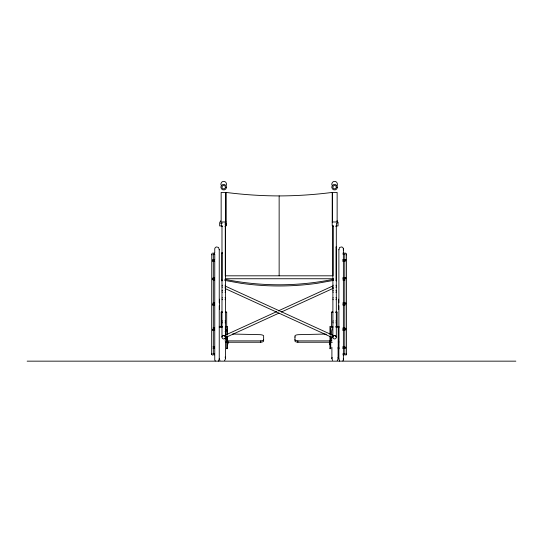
<?xml version="1.0" encoding="UTF-8"?>
<svg xmlns="http://www.w3.org/2000/svg" width="543" height="543" viewBox="0 0 543 543"><rect width="100%" height="100%" fill="white"/><g stroke="black" fill="none" stroke-linecap="round" stroke-linejoin="round"><path stroke-width="0.81" d="M218.551 361.109L219.243 358.767M338.893 249.773L339.585 247.432L341.832 246.929L342.83 247.567L343.38 248.626L343.38 252.848M343.332 249.963L343.38 248.626M225.481 341.411L225.447 358.916L224.592 360.62M332.601 360.416L331.902 358.638L332.092 357.369M338.106 347.242L338.079 358.916L337.217 360.62M212.496 355.183L211.661 354.341L211.77 253.771M211.661 354.341L212.075 353.615M346.061 253.466L346.475 254.192L346.061 254.918M346.475 254.192L346.475 354.341L346.061 355.068M225.135 331.624L225.372 331.02M332.011 329.377L332.248 328.773M225.067 340.95L225.291 340.454M333.164 336.266L332.526 337.665L225.121 288.55M342.83 360.966L343.38 359.914L343.38 254.022M219.766 222.46L220.675 220.872M225.067 226.56L225.291 226.173M222.101 285.557L222.331 285.163M222.101 290.6L222.331 290.206M225.291 286.874L225.067 287.261L225.542 286.215L333.483 335.574M225.067 292.304L225.291 291.917M222.101 298.059L222.331 297.666M225.067 299.77L225.291 299.376M222.101 321.212L222.331 320.818M225.067 322.922L225.291 322.528M222.101 336.619L223.037 335.683A1.269 0.896 0 0 1 224.354 335.683L225.291 336.619M335.968 226.56L336.192 226.173M333.008 285.557L333.232 285.163M333.008 290.6L333.232 290.206M335.968 287.261L336.192 286.874M335.968 292.304L336.192 291.917M333.008 298.059L333.232 297.666M335.968 299.77L336.192 299.376M333.008 321.212L333.232 320.818M335.968 322.922L336.192 322.528M333.008 336.619L333.938 335.683A1.269 0.896 0 0 1 335.262 335.683L336.192 336.619M225.121 335.221L276.781 311.601M278.321 310.895L332.296 286.215L332.771 287.261M225.311 337.665L279.014 313.107M281.315 312.055L333.483 288.204M333.599 280.392L317.39 283.276A272.403 272.403 0 0 1 240.888 283.276L224.687 280.392M325.155 334.054L298.82 334.658A4.249 1.446 0 0 0 294.951 335.791L294.951 340.977A3.815 1.296 0 0 0 297.863 342.239L332.336 342.239M226.098 192.419L221.15 192.419L221.15 221.972L226.098 221.972M332.187 192.419L337.135 192.419L337.135 221.972L332.187 221.972M222.467 223.078L219.657 223.078L219.657 225.936L221.734 225.936M224.897 223.078L226.098 223.078L226.098 225.936M335.968 225.936L338.031 225.936L338.031 223.078L336.436 223.078L336.429 225.936M212.394 253.153L214.546 253.153M342.877 253.153L345.742 253.153M213.107 254.11L214.546 254.11M342.877 254.11L345.029 254.11M213.107 259.405L214.546 259.405M342.877 259.405L345.742 259.405L345.742 259.982L342.877 259.982M214.546 259.948L212.394 259.948L212.394 260.525L214.546 260.525M213.107 260.233L214.546 260.233M345.029 260.776L342.877 260.776L345.742 260.81M212.394 261.353L214.546 261.353M342.877 261.353L345.029 261.353M213.107 277.602L214.546 277.602M342.877 277.602L345.742 277.602L345.742 278.6L342.877 278.6M213.107 278.077L214.546 278.077M214.546 278.545L212.394 278.545L212.394 279.536L214.546 279.536M225.433 278.742L333.531 278.742M342.877 279.021L345.029 279.075M213.107 280.018L214.546 280.018M342.877 280.018L345.029 280.018M213.107 302.865L214.546 302.865M342.877 302.865L345.742 302.865L345.742 304.019L342.877 304.019L345.029 303.958M213.107 304.019L214.546 304.019L212.394 303.958L212.394 305.105L214.546 305.105M342.877 305.105L345.029 305.105M221.157 312.015L222.542 312.015M225.304 312.015L226.689 312.015M331.549 312.015L332.934 312.015M335.696 312.015L337.074 312.015M222.542 312.3L221.157 312.3L221.157 326.391M225.304 312.3L226.689 312.3L226.689 326.391M332.934 312.3L331.549 312.3L331.549 326.391M335.696 312.3L337.074 312.3L337.074 326.391M219.229 326.391L222.542 326.391M225.264 326.391L227.524 326.391L227.524 334.909M332.968 326.391L329.954 326.391L329.954 334.196M335.696 326.391L339.002 326.391L339.002 348.749M219.263 327.538L222.257 327.538M225.243 327.538L226.736 327.538L226.736 335.045M332.981 327.538L330.741 327.538L330.741 335.045M335.974 327.538L338.214 327.538L338.214 348.749M213.107 327.958L214.546 327.958M342.877 327.958L345.029 327.958M342.877 328.434L345.742 328.434L345.742 329.431L342.877 329.431M213.107 328.949L214.546 328.895M212.394 329.377L214.546 329.377M213.107 329.893L214.546 329.893M342.877 329.893L345.029 329.893M212.394 330.368L214.546 330.368M342.877 330.368L345.029 330.368M330.083 334.719L331.725 334.719M263.633 339.626A3.815 1.296 0 0 1 260.721 340.889L226.859 340.889L226.859 337.99A2.382 2.24 0 0 0 226.54 336.87M294.951 339.626A3.815 1.296 0 0 0 297.863 340.889L331.725 340.889L331.725 337.033M226.736 341.968L227.524 341.968M329.954 341.968L330.741 341.968M338.214 341.968L339.002 341.968M225.406 342.239L260.721 342.239A3.815 1.296 0 0 0 263.633 340.977L263.633 335.791A4.249 1.446 0 0 0 259.764 334.658L232.601 334.033L232.601 334.719M213.107 346.624L214.546 346.624M342.877 346.624L345.029 346.624M213.107 347.167L214.546 347.194M342.877 347.445L345.742 347.445M213.107 347.995L214.546 347.995M342.877 348.022L345.742 348.022M226.736 348.233L227.524 348.233M329.954 348.233L330.741 348.233M213.107 348.565L214.546 348.565M342.877 348.565L345.029 348.565M213.107 353.866L214.546 353.866M342.877 353.866L345.029 353.866M213.107 354.817L214.546 354.817M342.877 354.817L345.742 354.817M27.15 361.156L515.85 361.156M346.061 353.615L346.475 354.341M212.075 254.918L211.661 254.192M219.976 360.416L219.379 359.276M338.893 358.767L339.585 361.109M219.243 249.773L218.551 247.432L216.304 246.929L215.306 247.567L214.756 248.626L214.756 252.848M333.008 226.173L333.232 226.56M335.968 285.163L336.192 285.557M335.968 290.206L336.192 290.6M333.008 286.874L333.232 287.261M333.008 291.917L333.232 292.304M335.968 297.666L336.192 298.059M333.008 299.376L333.232 299.77M335.968 320.818L336.192 321.212M333.008 322.528L333.232 322.922M225.067 224.463L225.291 224.85M222.101 226.173L222.331 226.56M225.067 285.163L225.291 285.557M225.067 290.206L225.291 290.6M222.101 286.874L222.331 287.261M222.101 291.917L222.331 292.304M225.067 297.666L225.291 298.059M222.101 299.376L222.331 299.77M225.067 320.818L225.291 321.212M222.101 322.528L222.331 322.922M215.306 360.966L214.756 359.914L214.756 260.857M225.067 338.262L225.291 338.764M225.135 357.029L225.481 358.271M337.997 357.633L338.106 358.271M343.332 358.577L343.38 359.914M344.798 254.606L344.798 259.5M344.798 261.556L344.798 278.104M344.798 278.871L344.798 328.176M344.798 329.669L344.798 346.984M344.798 348.287L344.798 353.52M343.149 303.958L343.149 304.331M338.893 249.624L338.893 302.845M338.893 305.689L338.893 327.796M338.893 347.642L338.893 358.916M338.656 299.193L338.656 309.34M336.307 225.535L336.307 247.71M336.307 280.052L336.307 337.502A1.724 1.724 0 0 1 332.893 337.502L332.893 225.535M332.547 192.419L332.547 221.972M331.902 347.316L331.902 358.638M331.725 334.943L331.725 331.142A2.382 2.24 0 0 1 332.044 330.022M330.741 336.212L330.741 348.749M329.954 336.212L329.954 348.749M329.771 340.766L329.771 344.785M329.397 341.764L329.397 343.441M325.983 334.033L325.983 334.719M297.863 340.889L297.863 342.239M279.143 195.921A410.895 397.931 0 0 0 332.221 192.419L332.221 225.589L333.008 225.589L333.008 275.817L225.277 275.817L225.277 225.589L226.064 225.589L226.064 192.419A410.895 397.931 0 0 0 279.143 195.921L279.143 275.817M260.721 340.889L260.721 342.239M228.087 341.764L228.087 343.441M227.714 340.766L227.714 344.785M227.524 336.212L227.524 348.749M226.736 336.212L226.736 348.749M225.739 192.419L225.739 221.972M225.481 330.992L225.481 333.911M225.406 225.535L225.406 339.898M221.985 225.535L221.985 253.567M221.985 280.052L221.985 337.502A1.724 1.724 0 0 0 225.406 337.502M221.334 223.078L221.334 225.936M219.481 299.193L219.481 309.34M219.243 249.624L219.243 302.845M219.243 305.689L219.243 358.916M214.756 254.022L214.756 260.104M213.338 254.606L213.338 260.253M213.338 261.556L213.338 346.984M213.338 348.287L213.338 353.52M333.592 279.258A271.201 271.201 0 0 1 224.693 279.258M294.951 337.142A4.249 1.446 0 0 1 295.236 336.85M331.725 337.99A2.382 2.24 0 0 1 332.044 336.87M225.094 328.977A2.382 2.24 0 0 1 226.859 331.142M332.893 337.054A1.724 1.724 0 0 1 336.307 337.054M336.816 185.774A2.796 2.769 0 0 0 337.373 184.45L337.373 183.724A2.796 2.769 0 0 0 331.827 183.724L331.827 184.45A2.796 2.769 0 0 0 332.017 185.143M221.985 337.054A1.724 1.724 0 0 1 225.406 337.054M226.282 185.143A2.796 2.769 0 0 0 226.472 184.45L226.472 183.724A2.796 2.769 0 0 0 220.926 183.724L220.926 184.45A2.796 2.769 0 0 0 221.116 185.143M336.606 246.922L336.029 246.922L336.029 280.758L336.606 280.758L336.606 246.922M222.257 252.889L221.68 252.889L221.68 280.758L222.257 280.758L222.257 252.889M337.922 222.454L336.993 220.838L337.922 222.447M337.373 187.539L337.373 186.819A2.796 2.769 0 0 0 331.827 186.819L331.827 187.539A2.796 2.769 0 0 0 337.373 187.539M336.307 187.403L336.307 186.955A1.724 1.704 0 0 0 332.893 186.955L332.893 187.403A1.724 1.704 0 0 0 336.307 187.403M226.472 187.539L226.472 186.819A2.796 2.769 0 0 0 220.926 186.819L220.926 187.539A2.796 2.769 0 0 0 226.472 187.539M225.406 187.403L225.406 186.955A1.724 1.704 0 0 0 221.985 186.955L221.985 187.403A1.724 1.704 0 0 0 225.406 187.403"/></g></svg>
